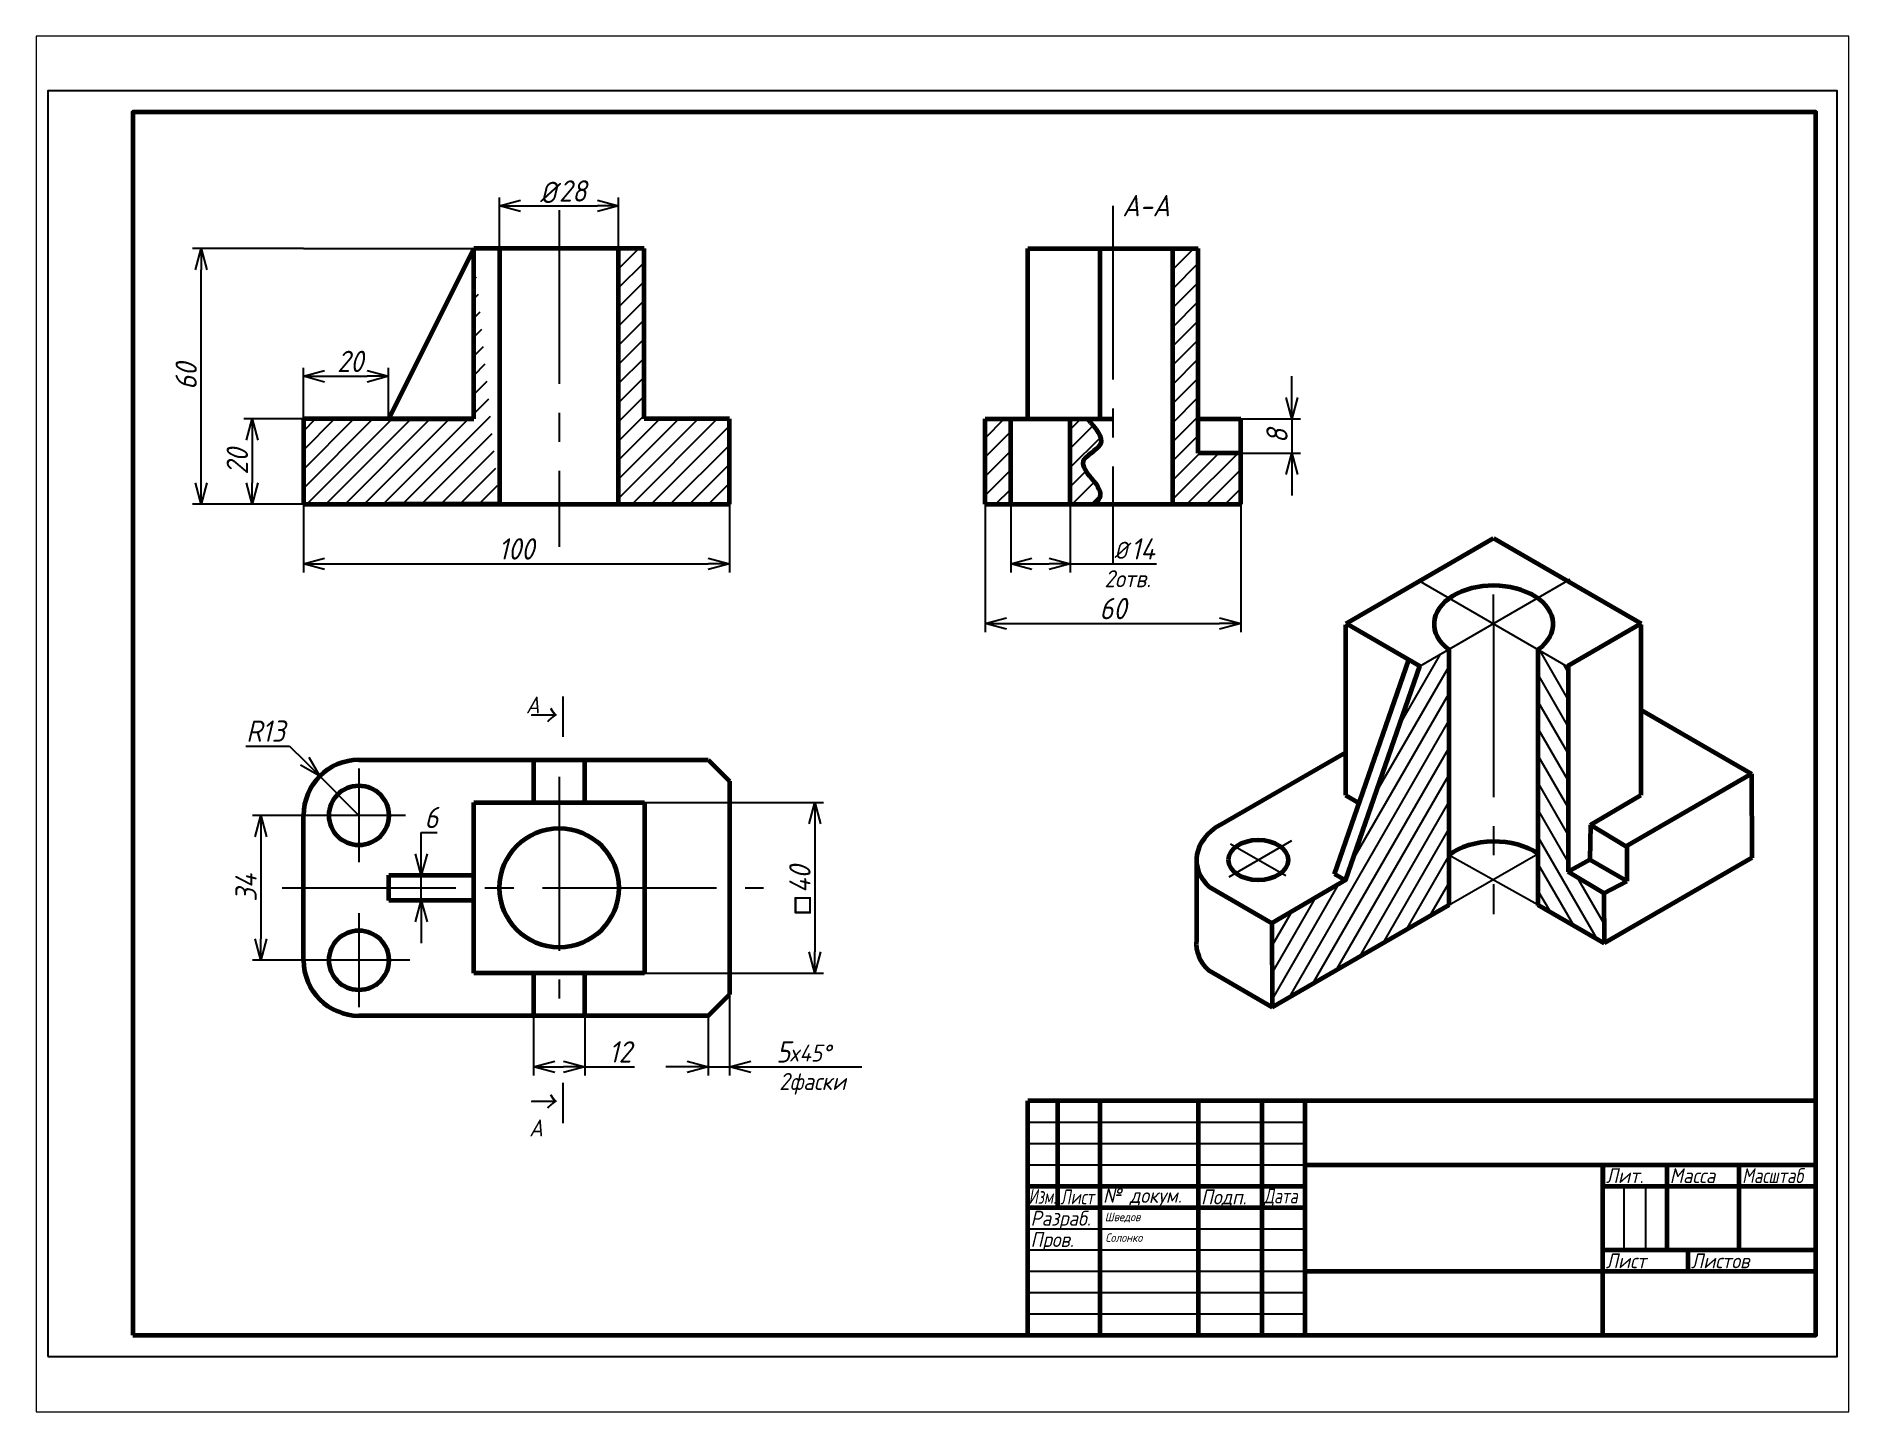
# Paper-space layout 'Лист2' of a CAD drawing. Header units: millimetres. Extents: x 26 to 231, y 20 to 176.
# The model-space entities are those that its viewports show. They can reach past a viewport. Long polylines and large blocks are cut down to what shows.
import ezdxf

# ---------------------------------------------------------------- set-up
doc = ezdxf.new("R2010")
doc.units = ezdxf.units.MM
doc.header["$LTSCALE"] = 0.5
doc.linetypes.add('осевая2', pattern=[28.575, 19.05, -3.175, 3.175, -3.175])
doc.layers.get('0').update_dxf_attribs({"lineweight": 60})
doc.layers.get('Defpoints').update_dxf_attribs({"color": 5})
doc.layers.add('1-оси', color=1, linetype='осевая2')
doc.layers.add('3-размеры', color=6, linetype='Continuous')
doc.layers.add('2-штриховка', color=7, linetype='Continuous', true_color=0x00c7c7)
doc.layers.add('4-текст', color=7, linetype='Continuous', true_color=0x00ad00)
doc.layers.add('Текст', color=3, linetype='Continuous', lineweight=25)
doc.styles.get("Standard").update_dxf_attribs({"font": 'isocpeui.ttf', "width": 0.9, "height": 5})
doc.dimstyles.new('Standart', dxfattribs={"dimtxt": 5, "dimasz": 5, "dimexe": 2, "dimexo": 0, "dimgap": 1, "dimtad": 1, "dimtoh": 1, "dimdec": 0, "dimtxsty": 'Standard', "dimblk": 'OPEN30', "dimcen": 2.5, "dimadec": 0, "dimazin": 0, "dimtfac": 1, "dimtdec": 0, "dimtmove": 0, "dimatfit": 3, "dimldrblk": 'DOTSMALL', "dimfxl": 1, "dimarcsym": 0})

# ---------------------------------------------------------------- blocks, each defined once
blk = doc.blocks.new('_Open30')
at = {"color": 0, "linetype": 'ByBlock', "lineweight": -2}
for p, q in [((-1, 0.268), (0, 0)), ((0, 0), (-1, -0.268)), ((0, 0), (-1, 0))]:
    blk.add_line(p, q, dxfattribs=at)
blk = doc.blocks.new('*D3')
at = {"layer": '3-размеры', "color": 0, "lineweight": -2, "transparency": 16777216}
for p, q in [((60, 220), (46, 220)), ((48, 215), (48, 205)), ((60, 200), (46, 200))]:
    blk.add_line(p, q, dxfattribs=at)
at = {"layer": 'Defpoints', "color": 0, "transparency": 16777216}
for p in [(60, 220), (48, 200), (60, 200)]:
    blk.add_point(p, dxfattribs=at)
at = {"layer": '3-размеры', "color": 0, "lineweight": -2, "transparency": 16777216, "xscale": 5, "yscale": 5, "zscale": 5}
for p, rotation in [((48, 220), 90), ((48, 200), 270)]:
    blk.add_blockref('_Open30', p, dxfattribs=dict(at, rotation=rotation))
at = {"layer": '3-размеры', "color": 0, "transparency": 16777216, "insert": (44.5, 210), "char_height": 5, "attachment_point": 5, "rotation": 90}
blk.add_mtext('20', dxfattribs=at)
blk = doc.blocks.new('_DotSmall')
at = {"color": 0, "linetype": 'ByBlock', "const_width": 0.5}
blk.add_lwpolyline([(-0.0625, 0, 1), (0.0625, 0, 1)], format="xyb", close=True, dxfattribs=at)
blk = doc.blocks.new('*D4')
at = {"layer": '3-размеры', "color": 0, "lineweight": -2, "transparency": 16777216}
for p, q in [((60, 220), (60, 232)), ((65, 230), (75, 230)), ((80, 220), (80, 232))]:
    blk.add_line(p, q, dxfattribs=at)
at = {"layer": 'Defpoints', "color": 0, "transparency": 16777216}
for p in [(80, 230), (60, 220), (80, 220)]:
    blk.add_point(p, dxfattribs=at)
at = {"layer": '3-размеры', "color": 0, "lineweight": -2, "transparency": 16777216, "xscale": 5, "yscale": 5, "zscale": 5, "rotation": 180}
blk.add_blockref('_Open30', (60, 230), dxfattribs=at)
at = {"layer": '3-размеры', "color": 0, "lineweight": -2, "transparency": 16777216, "xscale": 5, "yscale": 5, "zscale": 5}
blk.add_blockref('_Open30', (80, 230), dxfattribs=at)
at = {"layer": '3-размеры', "color": 0, "transparency": 16777216, "insert": (71, 233.5), "char_height": 5, "attachment_point": 5}
blk.add_mtext('20', dxfattribs=at)
blk = doc.blocks.new('*D5')
at = {"layer": '3-размеры', "color": 0, "lineweight": -2, "transparency": 16777216}
for p, q in [((60, 200), (60, 184)), ((160, 200), (160, 184)), ((65, 186), (155, 186))]:
    blk.add_line(p, q, dxfattribs=at)
at = {"layer": 'Defpoints', "color": 0, "transparency": 16777216}
for p in [(60, 200), (160, 200), (160, 186)]:
    blk.add_point(p, dxfattribs=at)
at = {"layer": '3-размеры', "color": 0, "lineweight": -2, "transparency": 16777216, "xscale": 5, "yscale": 5, "zscale": 5, "rotation": 180}
blk.add_blockref('_Open30', (60, 186), dxfattribs=at)
at = {"layer": '3-размеры', "color": 0, "lineweight": -2, "transparency": 16777216, "xscale": 5, "yscale": 5, "zscale": 5}
blk.add_blockref('_Open30', (160, 186), dxfattribs=at)
at = {"layer": '3-размеры', "color": 0, "transparency": 16777216, "insert": (110, 189.5), "char_height": 5, "attachment_point": 5}
blk.add_mtext('100', dxfattribs=at)
blk = doc.blocks.new('*D6')
at = {"layer": '3-размеры', "color": 0, "lineweight": -2, "transparency": 16777216}
for p, q in [((106, 260), (106, 272)), ((111, 270), (129, 270)), ((134, 260), (134, 272))]:
    blk.add_line(p, q, dxfattribs=at)
at = {"layer": 'Defpoints', "color": 0, "transparency": 16777216}
for p in [(134, 270), (106, 260), (134, 260)]:
    blk.add_point(p, dxfattribs=at)
at = {"layer": '3-размеры', "color": 0, "lineweight": -2, "transparency": 16777216, "xscale": 5, "yscale": 5, "zscale": 5, "rotation": 180}
blk.add_blockref('_Open30', (106, 270), dxfattribs=at)
at = {"layer": '3-размеры', "color": 0, "lineweight": -2, "transparency": 16777216, "xscale": 5, "yscale": 5, "zscale": 5}
blk.add_blockref('_Open30', (134, 270), dxfattribs=at)
at = {"layer": '3-размеры', "color": 0, "transparency": 16777216, "insert": (123.23, 273.5), "char_height": 5, "attachment_point": 5}
blk.add_mtext('28', dxfattribs=at)
blk = doc.blocks.new('*D7')
at = {"layer": '3-размеры', "color": 0, "lineweight": -2, "transparency": 16777216}
for p, q in [((60, 260), (34, 260)), ((36, 205), (36, 255)), ((60, 200), (34, 200))]:
    blk.add_line(p, q, dxfattribs=at)
at = {"layer": 'Defpoints', "color": 0, "transparency": 16777216}
for p in [(36, 260), (60, 260), (60, 200)]:
    blk.add_point(p, dxfattribs=at)
at = {"layer": '3-размеры', "color": 0, "lineweight": -2, "transparency": 16777216, "xscale": 5, "yscale": 5, "zscale": 5}
for p, rotation in [((36, 260), 90), ((36, 200), 270)]:
    blk.add_blockref('_Open30', p, dxfattribs=dict(at, rotation=rotation))
at = {"layer": '3-размеры', "color": 0, "transparency": 16777216, "insert": (32.5, 230), "char_height": 5, "attachment_point": 5, "rotation": 90}
blk.add_mtext('60', dxfattribs=at)
blk = doc.blocks.new('*D8')
at = {"layer": '3-размеры', "color": 0, "lineweight": -2, "transparency": 16777216}
for p, q in [((46.53, 143.25), (56.78, 143.25)), ((56.78, 143.25), (60.31, 139.71)), ((73.04, 126.98), (63.85, 136.17))]:
    blk.add_line(p, q, dxfattribs=at)
at = {"layer": 'Defpoints', "color": 0, "transparency": 16777216}
for p in [(63.85, 136.17), (73.04, 126.98)]:
    blk.add_point(p, dxfattribs=at)
at = {"layer": '3-размеры', "color": 0, "lineweight": -2, "transparency": 16777216, "xscale": 5, "yscale": 5, "zscale": 5, "rotation": 314.9999585635724}
blk.add_blockref('_Open30', (63.85, 136.17), dxfattribs=at)
at = {"layer": '3-размеры', "color": 0, "transparency": 16777216, "insert": (51.15, 146.75), "char_height": 5, "attachment_point": 5}
blk.add_mtext('R13', dxfattribs=at)
blk = doc.blocks.new('*D9')
at = {"layer": '3-размеры', "color": 0, "lineweight": -2, "transparency": 16777216}
for p, q in [((73.04, 126.98), (48.04, 126.98)), ((50.04, 121.98), (50.04, 97.98)), ((73.04, 92.98), (48.04, 92.98))]:
    blk.add_line(p, q, dxfattribs=at)
at = {"layer": 'Defpoints', "color": 0, "transparency": 16777216}
for p in [(73.04, 126.98), (50.04, 92.98), (73.04, 92.98)]:
    blk.add_point(p, dxfattribs=at)
at = {"layer": '3-размеры', "color": 0, "lineweight": -2, "transparency": 16777216, "xscale": 5, "yscale": 5, "zscale": 5}
for p, rotation in [((50.04, 126.98), 90), ((50.04, 92.98), 270)]:
    blk.add_blockref('_Open30', p, dxfattribs=dict(at, rotation=rotation))
at = {"layer": '3-размеры', "color": 0, "transparency": 16777216, "insert": (46.54, 109.98), "char_height": 5, "attachment_point": 5, "rotation": 90}
blk.add_mtext('34', dxfattribs=at)
blk = doc.blocks.new('*D10')
at = {"layer": '3-размеры', "color": 0, "lineweight": -2, "transparency": 16777216}
for p, q in [((87.68, 117.98), (87.68, 122.98)), ((87.68, 122.98), (91.4, 122.98)), ((90.04, 112.98), (85.68, 112.98)), ((87.68, 106.98), (87.68, 112.98)), ((90.04, 106.98), (85.68, 106.98)), ((87.68, 101.98), (87.68, 96.98))]:
    blk.add_line(p, q, dxfattribs=at)
at = {"layer": 'Defpoints', "color": 0, "transparency": 16777216}
for p in [(90.04, 112.98), (87.68, 106.98), (90.04, 106.98)]:
    blk.add_point(p, dxfattribs=at)
at = {"layer": '3-размеры', "color": 0, "lineweight": -2, "transparency": 16777216, "xscale": 5, "yscale": 5, "zscale": 5}
for p, rotation in [((87.68, 112.98), 270), ((87.68, 106.98), 90)]:
    blk.add_blockref('_Open30', p, dxfattribs=dict(at, rotation=rotation))
at = {"layer": '3-размеры', "color": 0, "transparency": 16777216, "insert": (90.04, 126.48), "char_height": 5, "attachment_point": 5}
blk.add_mtext('6', dxfattribs=at)
blk = doc.blocks.new('*D11')
at = {"layer": '3-размеры', "color": 0, "lineweight": -2, "transparency": 16777216}
for p, q in [((140.04, 129.98), (182.04, 129.98)), ((180.04, 124.98), (180.04, 94.98)), ((140.04, 89.98), (182.04, 89.98))]:
    blk.add_line(p, q, dxfattribs=at)
at = {"layer": 'Defpoints', "color": 0, "transparency": 16777216}
for p in [(140.04, 129.98), (140.04, 89.98), (180.04, 89.98)]:
    blk.add_point(p, dxfattribs=at)
at = {"layer": '3-размеры', "color": 0, "lineweight": -2, "transparency": 16777216, "xscale": 5, "yscale": 5, "zscale": 5}
for p, rotation in [((180.04, 129.98), 90), ((180.04, 89.98), 270)]:
    blk.add_blockref('_Open30', p, dxfattribs=dict(at, rotation=rotation))
at = {"layer": '3-размеры', "color": 0, "transparency": 16777216, "insert": (176.54, 111.98), "char_height": 5, "attachment_point": 5, "rotation": 90}
blk.add_mtext('40', dxfattribs=at)
blk = doc.blocks.new('*D12')
at = {"layer": '3-размеры', "color": 0, "lineweight": -2, "transparency": 16777216}
for p, q in [((114.04, 79.98), (114.04, 65.98)), ((126.04, 79.98), (126.04, 65.98)), ((119.04, 67.98), (121.04, 67.98)), ((126.04, 67.98), (137.73, 67.98))]:
    blk.add_line(p, q, dxfattribs=at)
at = {"layer": 'Defpoints', "color": 0, "transparency": 16777216}
for p in [(114.04, 79.98), (126.04, 79.98), (126.04, 67.98)]:
    blk.add_point(p, dxfattribs=at)
at = {"layer": '3-размеры', "color": 0, "lineweight": -2, "transparency": 16777216, "xscale": 5, "yscale": 5, "zscale": 5, "rotation": 180}
blk.add_blockref('_Open30', (114.04, 67.98), dxfattribs=at)
at = {"layer": '3-размеры', "color": 0, "lineweight": -2, "transparency": 16777216, "xscale": 5, "yscale": 5, "zscale": 5}
blk.add_blockref('_Open30', (126.04, 67.98), dxfattribs=at)
at = {"layer": '3-размеры', "color": 0, "transparency": 16777216, "insert": (134.38, 71.48), "char_height": 5, "attachment_point": 5}
blk.add_mtext('12', dxfattribs=at)
blk = doc.blocks.new('*D13')
at = {"layer": '3-размеры', "color": 0, "lineweight": -2, "transparency": 16777216}
for p, q in [((160.04, 84.98), (160.04, 65.98)), ((155.04, 79.98), (155.04, 65.98)), ((150.04, 67.98), (145.04, 67.98)), ((155.04, 67.98), (160.04, 67.98)), ((165.04, 67.98), (175.2, 67.98))]:
    blk.add_line(p, q, dxfattribs=at)
at = {"layer": 'Defpoints', "color": 0, "transparency": 16777216}
for p in [(160.04, 84.98), (155.04, 79.98), (155.04, 67.98)]:
    blk.add_point(p, dxfattribs=at)
at = {"layer": '3-размеры', "color": 0, "lineweight": -2, "transparency": 16777216, "xscale": 5, "yscale": 5, "zscale": 5}
blk.add_blockref('_Open30', (155.04, 67.98), dxfattribs=at)
at = {"layer": '3-размеры', "color": 0, "lineweight": -2, "transparency": 16777216, "xscale": 5, "yscale": 5, "zscale": 5, "rotation": 180}
blk.add_blockref('_Open30', (160.04, 67.98), dxfattribs=at)
at = {"layer": '3-размеры', "color": 0, "transparency": 16777216, "insert": (172.62, 71.48), "char_height": 5, "attachment_point": 5}
blk.add_mtext('5', dxfattribs=at)
blk = doc.blocks.new('*D14')
at = {"layer": '3-размеры', "color": 0, "lineweight": -2, "transparency": 16777216}
for p, q in [((292, 225), (292, 230)), ((280, 220), (294, 220)), ((292, 220), (292, 212)), ((280, 212), (294, 212)), ((292, 207), (292, 202))]:
    blk.add_line(p, q, dxfattribs=at)
at = {"layer": 'Defpoints', "color": 0, "transparency": 16777216}
for p in [(280, 220), (280, 212), (292, 212)]:
    blk.add_point(p, dxfattribs=at)
at = {"layer": '3-размеры', "color": 0, "lineweight": -2, "transparency": 16777216, "xscale": 5, "yscale": 5, "zscale": 5}
for p, rotation in [((292, 220), 270), ((292, 212), 90)]:
    blk.add_blockref('_Open30', p, dxfattribs=dict(at, rotation=rotation))
at = {"layer": '3-размеры', "color": 0, "transparency": 16777216, "insert": (288.5, 216), "char_height": 5, "attachment_point": 5, "rotation": 90}
blk.add_mtext('8', dxfattribs=at)
blk = doc.blocks.new('*D15')
at = {"layer": '3-размеры', "color": 0, "lineweight": -2, "transparency": 16777216}
for p, q in [((226, 200), (226, 184)), ((240, 200), (240, 184)), ((231, 186), (235, 186)), ((240, 186), (260.26, 186))]:
    blk.add_line(p, q, dxfattribs=at)
at = {"layer": 'Defpoints', "color": 0, "transparency": 16777216}
for p in [(226, 200), (240, 200), (226, 186)]:
    blk.add_point(p, dxfattribs=at)
at = {"layer": '3-размеры', "color": 0, "lineweight": -2, "transparency": 16777216, "xscale": 5, "yscale": 5, "zscale": 5, "rotation": 180}
blk.add_blockref('_Open30', (226, 186), dxfattribs=at)
at = {"layer": '3-размеры', "color": 0, "lineweight": -2, "transparency": 16777216, "xscale": 5, "yscale": 5, "zscale": 5}
blk.add_blockref('_Open30', (240, 186), dxfattribs=at)
at = {"layer": '3-размеры', "color": 0, "transparency": 16777216, "insert": (257, 189.5), "char_height": 5, "attachment_point": 5}
blk.add_mtext('14', dxfattribs=at)
blk = doc.blocks.new('*D16')
at = {"layer": '3-размеры', "color": 0, "lineweight": -2, "transparency": 16777216}
for p, q in [((220, 200), (220, 170)), ((280, 200), (280, 170)), ((225, 172), (275, 172))]:
    blk.add_line(p, q, dxfattribs=at)
at = {"layer": 'Defpoints', "color": 0, "transparency": 16777216}
for p in [(220, 200), (280, 200), (280, 172)]:
    blk.add_point(p, dxfattribs=at)
at = {"layer": '3-размеры', "color": 0, "lineweight": -2, "transparency": 16777216, "xscale": 5, "yscale": 5, "zscale": 5, "rotation": 180}
blk.add_blockref('_Open30', (220, 172), dxfattribs=at)
at = {"layer": '3-размеры', "color": 0, "lineweight": -2, "transparency": 16777216, "xscale": 5, "yscale": 5, "zscale": 5}
blk.add_blockref('_Open30', (280, 172), dxfattribs=at)
at = {"layer": '3-размеры', "color": 0, "transparency": 16777216, "insert": (250, 175.5), "char_height": 5, "attachment_point": 5}
blk.add_mtext('60', dxfattribs=at)

msp = doc.modelspace()

# ---------------------------------------------------------------- hatches: boundary and pattern name
at = {"lineweight": 25}
h = msp.add_hatch(dxfattribs=at)
h.set_pattern_fill('ANSI31', color=0, angle=15)
h.set_pattern_definition([(60, (14.3465, 17.184), (-2.74963, 1.5875), [])])
h.paths.add_polyline_path([(328.83, 165.93), (322.02, 162), (304.6, 111.72), (304.5, 111.77), (287.28, 101.72), (287.37, 82), (328.83, 105.93)])
h = msp.add_hatch(dxfattribs=at)
h.set_pattern_fill('ANSI31', color=0, angle=75)
h.set_pattern_definition([(120, (14.3465, 17.184), (-2.74963, -1.5875), [])])
h.paths.add_polyline_path([(356.86, 161.76), (349.75, 165.87), (349.75, 105.99), (365.32, 97), (365.22, 108.72), (356.86, 113.76), (356.86, 121.76)])
at = {"layer": '2-штриховка'}
h = msp.add_hatch(dxfattribs=at)
h.set_pattern_fill('ANSI31', color=0)
h.paths.add_polyline_path([(140, 260), (134, 260), (134, 200), (160, 200), (160, 220), (140, 220)])
h.paths.add_polyline_path([(113.11, 267.4), (119.89, 267.4), (119.89, 279.4), (113.11, 279.4)], flags=9)
h.paths.add_polyline_path([(247.44, 25.6), (257.62, 25.6), (257.62, 30.4), (247.44, 30.4)], flags=9)
h.paths.add_polyline_path([(247.39, 30.46), (256.82, 30.46), (256.82, 35.26), (247.39, 35.26)], flags=9)
h.paths.add_polyline_path([(364.8, 19.83), (376.44, 19.83), (376.44, 25.08), (364.8, 25.08)], flags=9)
h.paths.add_polyline_path([(384.8, 19.83), (400.97, 19.83), (400.97, 25.08), (384.8, 25.08)], flags=9)
h.paths.add_polyline_path([(396.8, 39.83), (415.2, 39.83), (415.2, 45.08), (396.8, 45.08)], flags=9)
h.paths.add_polyline_path([(379.8, 39.83), (393.61, 39.83), (393.61, 45.08), (379.8, 45.08)], flags=9)
h.paths.add_polyline_path([(364.8, 39.83), (375.35, 39.83), (375.35, 45.08), (364.8, 45.08)], flags=9)
h.paths.add_polyline_path([(229.53, 23.51), (242.24, 23.51), (242.24, 30.34), (229.53, 30.34)], flags=9)
h.paths.add_polyline_path([(229.53, 28.51), (247.3, 28.51), (247.3, 35.34), (229.53, 35.34)], flags=9)
h.paths.add_polyline_path([(284.43, 34.4), (295.69, 34.4), (295.69, 40.44), (284.43, 40.44)], flags=9)
h.paths.add_polyline_path([(269.8, 34.83), (281.98, 34.83), (281.98, 40.08), (269.8, 40.08)], flags=9)
h.paths.add_polyline_path([(246.53, 33.86), (267.4, 33.86), (267.4, 40.69), (246.53, 40.69)], flags=9)
h.paths.add_polyline_path([(236.8, 34.83), (246.79, 34.83), (246.79, 40.08), (236.8, 40.08)], flags=9)
h.paths.add_polyline_path([(229.33, 34.94), (237.55, 34.94), (237.55, 40.19), (229.33, 40.19)], flags=9)
h = msp.add_hatch(dxfattribs=at)
h.set_pattern_fill('ANSI31', color=0)
edge = h.paths.add_edge_path()
edge.add_line((100, 220), (60, 220))
edge.add_line((60, 220), (60, 200))
edge.add_line((100, 220), (100, 260))
edge.add_line((106, 260), (106, 200))
edge.add_line((100, 260), (106, 260))
edge.add_line((106, 200), (80, 200))
edge.add_line((60, 200), (160, 200))
h = msp.add_hatch(dxfattribs=at)
h.set_pattern_fill('ANSI31', color=0)
h.paths.add_polyline_path([(226, 220), (220, 220), (220, 200), (226, 200)])
edge = h.paths.add_edge_path()
edge.add_spline(control_points=[(246, 200), (246.45, 200.66), (248.69, 203.96), (239.04, 209.65), (249.55, 213.9), (245.95, 217.85), (244, 220)], knot_values=[0, 0, 0, 0, 2.236068, 11.18034, 16.837194, 23.545398, 23.545398, 23.545398, 23.545398], degree=3, periodic=0)
edge.add_line((244, 220), (240, 220))
edge.add_line((240, 220), (240, 200))
edge.add_line((240, 200), (246, 200))
h.paths.add_polyline_path([(280, 212), (270, 212), (270, 260), (264.02, 260), (264.02, 200), (280, 200)])

# ---------------------------------------------------------------- linework, layer by layer
at = {"color": 0}
for p, q in [((100, 260), (80, 220)), ((140, 260), (100, 260)), ((100, 220), (100, 260)), ((106, 260), (106, 200)), ((134, 200), (134, 260)), ((140, 220), (140, 260)), ((230, 260), (270, 260)), ((230, 220), (230, 260)), ((247, 220), (247, 260)), ((264.02, 200), (264.02, 260)), ((270, 212), (270, 260)), ((100, 220), (60, 220)), ((60, 220), (60, 200)), ((80, 220), (100, 220)), ((160, 220), (140, 220)), ((160, 200), (160, 220)), ((220, 200), (220, 220)), ((220, 220), (250, 220)), ((226, 200), (226, 220)), ((240, 200), (240, 220)), ((270, 220), (280, 220)), ((280, 200), (280, 220)), ((280, 212), (270, 212)), ((60, 200), (160, 200)), ((106, 200), (80, 200)), ((106, 200), (134, 200)), ((220, 200), (280, 200)), ((304.7, 172), (339.34, 192)), ((339.34, 192), (373.98, 172)), ((304.6, 171.72), (304.6, 131.72)), ((322.02, 162), (304.7, 172)), ((373.98, 172), (356.66, 162)), ((373.88, 171.72), (373.88, 131.72)), ((328.83, 165.93), (328.83, 165.93)), ((328.83, 165.93), (328.83, 105.93)), ((302, 113.22), (319.42, 163.5)), ((304.6, 111.72), (322.02, 162)), ((322.02, 162), (319.42, 163.5)), ((349.75, 165.87), (349.75, 105.87)), ((356.86, 161.76), (356.86, 121.76)), ((373.88, 151.72), (399.86, 136.72)), ((274.49, 124.33), (304.6, 141.72)), ((73.04, 139.98), (155.04, 139.98)), ((114.04, 139.98), (114.04, 129.98)), ((126.04, 129.98), (126.04, 139.98)), ((155.04, 139.98), (160.04, 134.98)), ((399.86, 136.72), (370.37, 119.69)), ((399.86, 136.72), (399.96, 117)), ((160.04, 134.98), (160.04, 84.98)), ((100.04, 129.98), (140.04, 129.98)), ((100.04, 89.98), (100.04, 129.98)), ((140.04, 129.98), (140.04, 89.98)), ((304.6, 131.72), (307.77, 129.88)), ((339.24, 131.72), (339.24, 131.72)), ((362.04, 124.79), (373.88, 131.72)), ((60.04, 92.98), (60.04, 126.98)), ((362.04, 124.79), (361.91, 116.57)), ((362.04, 124.79), (370.57, 119.57)), ((356.86, 121.76), (356.86, 113.76)), ((370.57, 119.57), (370.57, 111.57)), ((269.61, 116.68), (269.61, 97.68)), ((361.91, 116.57), (356.86, 113.76)), ((370.57, 111.57), (361.91, 116.57)), ((399.96, 117), (365.32, 97)), ((80.04, 112.98), (100.04, 112.98)), ((80.04, 106.98), (80.04, 112.98)), ((304.64, 111.86), (287.28, 101.72)), ((304.6, 111.72), (302, 113.22)), ((339.34, 112), (339.34, 112)), ((365.22, 108.72), (356.86, 113.76)), ((365.22, 108.72), (370.57, 111.57)), ((100.04, 106.98), (80.04, 106.98)), ((272.55, 110.22), (287.28, 101.72)), ((365.22, 108.72), (365.32, 97)), ((287.37, 82), (328.88, 105.96)), ((349.75, 105.99), (365.32, 97)), ((287.28, 101.72), (287.37, 82)), ((140.04, 89.98), (100.04, 89.98)), ((114.04, 89.98), (114.04, 79.98)), ((126.04, 79.98), (126.04, 89.98)), ((272.45, 90.62), (287.37, 82)), ((155.04, 79.98), (160.04, 84.98)), ((155.04, 79.98), (73.04, 79.98))]:
    msp.add_line(p, q, dxfattribs=at)
at = {"lineweight": 60}
for p, q in [((415, 60), (230, 60)), ((230, 5), (230, 60)), ((237, 60), (237, 35)), ((247, 5), (247, 60)), ((270, 60), (270, 5)), ((285, 5), (285, 60)), ((295, 60), (295, 5)), ((295, 45), (415, 45)), ((365, 5), (365, 45)), ((380, 45), (380, 25)), ((397, 25), (397, 45)), ((230, 40), (295, 40)), ((365, 40), (415, 40)), ((230, 35), (295, 35)), ((365, 25), (415, 25)), ((385, 20), (385, 25)), ((295, 20), (415, 20))]:
    msp.add_line(p, q, dxfattribs=at)
at = {"lineweight": -3}
for p, q in [((230, 55), (295, 55)), ((230, 50), (295, 50)), ((230, 45), (295, 45)), ((370, 25), (370, 40)), ((375, 40), (375, 25)), ((230, 30), (295, 30)), ((230, 25), (295, 25)), ((230, 20), (295, 20)), ((230, 15), (295, 15)), ((230, 10), (295, 10))]:
    msp.add_line(p, q, dxfattribs=at)
msp.add_line((365, 45), (365, 40))
at = {"lineweight": 60}
msp.add_lwpolyline([(20, 5), (415, 5), (415, 292), (20, 292)], close=True, dxfattribs=at)
at = {"color": 0}
for centre, radius in [((73.04, 126.98), 7), ((120.04, 109.98), 14), ((73.04, 92.98), 7)]:
    msp.add_circle(centre, radius, dxfattribs=at)
for centre, start, end in [((73.04, 126.98), 90, 180), ((73.04, 92.98), 180, 270)]:
    msp.add_arc(centre, 13, start, end, dxfattribs=at)
for centre, major_axis, ratio, start_param, end_param in [((339.34, 171.88), (14, 0), 0.642857, 5.551421, 10.146903), ((282.61, 116.63), (-13, -0.32), 0.766703, 5.312113, 6.951902), ((339.49, 111.84), (14, 0), 0.642857, 7.030714, 8.718878), ((339.49, 111.84), (14, 0), 0.642857, 10.130678, 10.136059), ((282.56, 96.98), (-13, -0.32), 0.766703, 6.177445, 6.951902)]:
    msp.add_ellipse(centre, major_axis=major_axis, ratio=ratio, start_param=start_param, end_param=end_param, dxfattribs=at)
msp.add_ellipse((284.11, 116.51), major_axis=(-7, 0), ratio=0.675646, dxfattribs=at)
msp.add_spline([(244, 220), (247, 214), (243, 210), (247, 202), (246, 200)], degree=3, dxfattribs=at)
at = {"layer": '1-оси', "color": 0}
for p, q in [((120, 269), (120, 190)), ((250, 270), (250, 186)), ((356.86, 161.76), (318.61, 183.85)), ((322.02, 162), (359.25, 183.5)), ((339.34, 172), (339.34, 178.82)), ((339.34, 172), (339.34, 103.82)), ((73.04, 138), (73.04, 116)), ((120.04, 136), (120.04, 84)), ((373.88, 131.94), (373.98, 132)), ((84, 126.98), (63, 126.98)), ((291.9, 121.01), (277.18, 112.51)), ((290.61, 112.76), (277.62, 120.26)), ((349.75, 105.99), (328.83, 117.68)), ((328.88, 105.96), (349.71, 117.99)), ((55, 109.98), (168, 109.98)), ((73.04, 104), (73.04, 82)), ((85, 92.98), (63, 92.98))]:
    msp.add_line(p, q, dxfattribs=at)
at = {"layer": '2-штриховка', "color": 0}
for p, q in [((100, 260), (106, 260)), ((80, 220), (100, 220))]:
    msp.add_line(p, q, dxfattribs=at)
at = {"layer": '3-размеры', "color": 0}
msp.add_line((60, 260), (100, 260), dxfattribs=at)
at = {"layer": 'Defpoints', "color": 0}
for p, q in [((100, 260), (100, 220)), ((106, 260), (106, 200)), ((126.04, 139.98), (114.04, 139.98)), ((114.04, 129.98), (126.04, 129.98)), ((100.04, 112.98), (100.04, 106.98)), ((126.04, 89.98), (114.04, 89.98)), ((114.04, 79.98), (126.04, 79.98)), ((175.2, 67.98), (185.04, 67.98)), ((185.04, 67.98), (191.04, 67.98))]:
    msp.add_line(p, q, dxfattribs=at)
at = {"layer": 'Defpoints'}
msp.add_lwpolyline([(0, 0), (420, 0), (420, 297), (0, 297)], close=True, dxfattribs=at)

# ---------------------------------------------------------------- texts
at = {"layer": '2-штриховка', "color": 0, "attachment_point": 1}
for s, width, insert, char_height in [('A-A', 28.0182, (252.22, 272.55), 5), ('A', 22, (112.22, 154.89), 4), ('{\\fSimSun|b0|i1|c134|p2;\\H1.0833x;→\\fArial|b0|i1|c0|p34;│}', 27, (112.51, 153.15), 5), ('{\\fSimSun|b0|i1|c134|p2;\\H1.0833x;→\\fArial|b0|i1|c0|p34;│}', 27, (112.5, 62.49), 5), ('A', 22, (112.99, 55.63), 4)]:
    msp.add_mtext_dynamic_manual_height_columns(s, width=width, gutter_width=25, heights=[0], dxfattribs=dict(at, insert=insert, char_height=char_height))
at = {"layer": '3-размеры', "color": 0, "char_height": 4, "attachment_point": 1}
for s, width, insert in [(' %%C\\P2отв.', 29, (248.01, 191.18)), (' x45%%D\\P2фаски', 24, (171.67, 73.21))]:
    msp.add_mtext_dynamic_manual_height_columns(s, width=width, gutter_width=25, heights=[0], dxfattribs=dict(at, insert=insert))
at = {"layer": '4-текст', "lineweight": -3}
for s, width, p in [('Лит.', 0.9, (365.67, 40.7)), ('Масса', 0.9, (380.67, 40.7)), ('Масштаб', 0.8, (397.67, 40.7)), ('Изм.', 0.7, (230.21, 35.82)), ('Лист', 0.75, (237.67, 35.7)), ('№ докум.', 0.9, (247.67, 36.05)), ('Подп.', 0.9, (270.67, 35.7)), ('Дата', 0.75, (285.44, 35.93)), ('Разраб.', 0.9, (230.67, 30.7)), ('Пров.', 0.9, (230.67, 25.7)), ('Лист', 0.9, (365.67, 20.7)), ('Листов', 0.9, (385.67, 20.7))]:
    msp.add_text(s, height=3.5, dxfattribs=dict(at, width=width)).set_placement(p)
at = {"layer": 'Defpoints', "color": 0, "char_height": 5, "attachment_point": 1}
for s, width, insert in [('%%C', 13, (115.49, 275.65)), ('{\\fISOCPEUR|b0|i0|c204|p34;\\H1.0833x;□}', 11.5, (174.74, 108.9))]:
    msp.add_mtext_dynamic_manual_height_columns(s, width=width, gutter_width=25, heights=[0], dxfattribs=dict(at, insert=insert))
at = {"layer": 'Текст', "color": 0, "char_height": 2, "attachment_point": 1}
for s, insert in [('Шведов', (248.1, 33.76)), ('Солонко', (248.24, 28.9))]:
    msp.add_mtext_dynamic_manual_height_columns(s, width=23, gutter_width=25, heights=[0], dxfattribs=dict(at, insert=insert))

# ---------------------------------------------------------------- dimensions: what is measured, and where the dimension line sits
at = {"layer": '3-размеры', "color": 0}
for base, p1, p2, picture, middle in [((134, 270), (106, 260), (134, 260), '*D6', (123.23, 270)), ((80, 230), (60, 220), (80, 220), '*D4', (71, 230)), ((160, 186), (60, 200), (160, 200), '*D5', (110, 186)), ((280, 172), (220, 200), (280, 200), '*D16', (250, 172)), ((226, 186), (240, 200), (226, 200), '*D15', (257, 186)), ((155.04, 67.98), (160.04, 84.98), (155.04, 79.98), '*D13', (172.62, 67.98)), ((126.04, 67.98), (114.04, 79.98), (126.04, 79.98), '*D12', (134.38, 67.98))]:
    dim = msp.add_linear_dim(base=base, p1=p1, p2=p2, dimstyle='Standart', dxfattribs=at)
    dim.commit()
    dim.dimension.update_dxf_attribs({"geometry": picture, "text_midpoint": middle, "dimtype": 160})
for base, p1, p2, picture, middle in [((36, 260), (60, 200), (60, 260), '*D7', (36, 230)), ((292, 212), (280, 220), (280, 212), '*D14', (292, 216)), ((48, 200), (60, 220), (60, 200), '*D3', (48, 210)), ((87.68, 106.98), (90.04, 112.98), (90.04, 106.98), '*D10', (90.04, 122.98)), ((180.04, 89.98), (140.04, 129.98), (140.04, 89.98), '*D11', (180.04, 111.98)), ((50.04, 92.98), (73.04, 126.98), (73.04, 92.98), '*D9', (50.04, 109.98))]:
    dim = msp.add_linear_dim(base=base, p1=p1, p2=p2, angle=90, dimstyle='Standart', dxfattribs=at)
    dim.commit()
    dim.dimension.update_dxf_attribs({"geometry": picture, "text_midpoint": middle, "dimtype": 160})
dim = msp.add_radius_dim(center=(73.04, 126.98), mpoint=(63.85, 136.17), dimstyle='Standart', dxfattribs=at)
dim.commit()
dim.dimension.update_dxf_attribs({"geometry": '*D8', "text_midpoint": (51.15, 146.75)})

psp = doc.layouts.new('Лист2')

# ---------------------------------------------------------------- viewports
at = {"layer": 'Текст', "color": 0}
psp.add_viewport(center=(128.5, 97.5), size=(205.6, 156), view_center_point=(210, 148.42), view_height=322.7539, dxfattribs=at)

doc.saveas('drawing.dxf')
